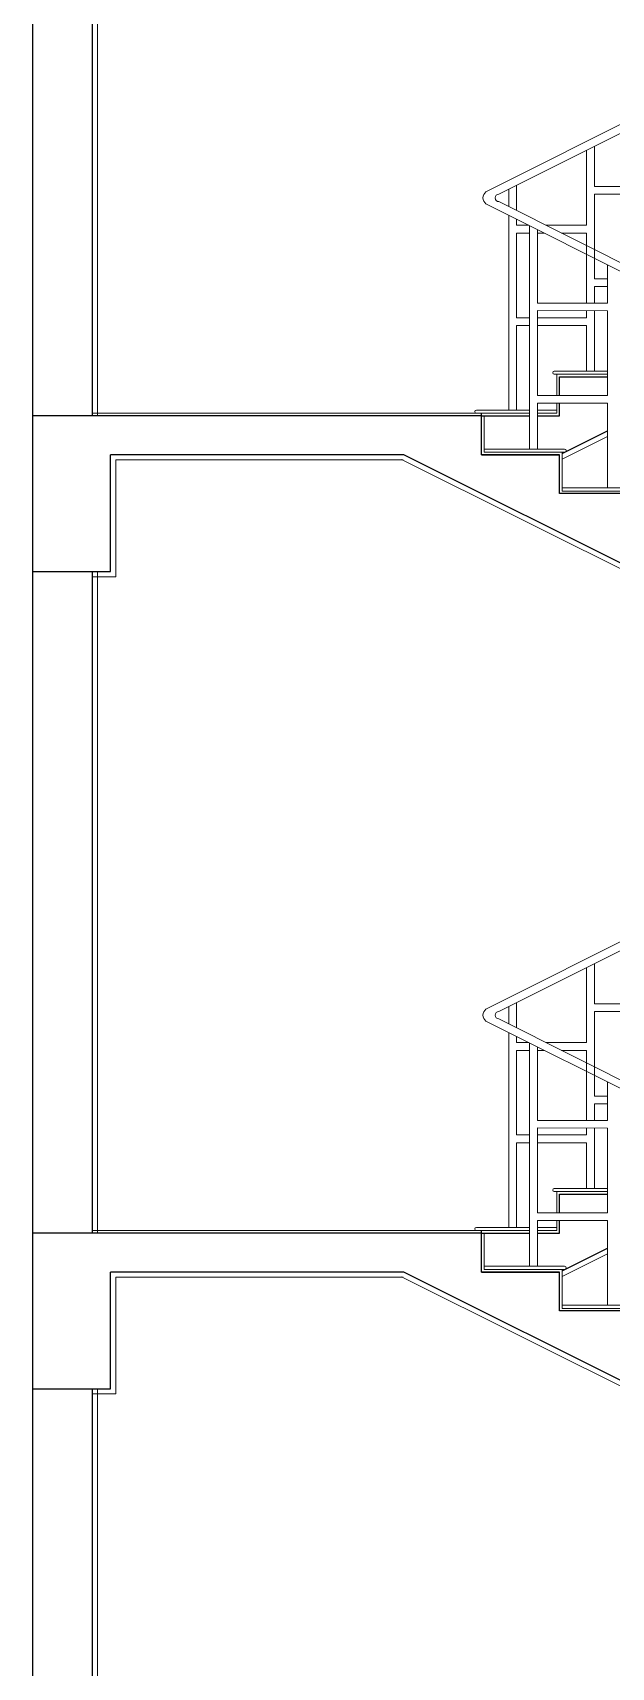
# Model space of a CAD drawing. Header units: millimetres. Extents: x -1932176 to 78768, y -1967 to 1266654.
# Drawn here: x -391809 to -389579, y 401133 to 407433 of the extents above; entities that cross this region are included whole.
import ezdxf

# ---------------------------------------------------------------- set-up
doc = ezdxf.new("R2010")
doc.units = ezdxf.units.MM
doc.layers.add('PLASTER', color=252, linetype='Continuous', lineweight=15)

msp = doc.modelspace()

# ---------------------------------------------------------------- linework, layer by layer
for p, q in [((-391809.40563, 385406.43746), (-391809.40563, 416177.29517)), ((-391579.40563, 405956.43746), (-391579.40563, 408506.43746)), ((-389779.40563, 406034.57759), (-389779.40563, 406106.43746)), ((-389779.40563, 406106.43746), (-389594.40563, 406106.43746)), ((-389779.40563, 405956.43746), (-389779.40563, 406004.57759)), ((-390079.40563, 405956.43746), (-391809.40563, 405956.43746)), ((-390079.40563, 405806.43746), (-390079.40563, 405966.43746)), ((-390079.40563, 405806.43746), (-390079.40563, 405956.43746)), ((-390079.40563, 405956.43746), (-389894.40563, 405956.43746)), ((-389864.40563, 405956.43746), (-389779.40563, 405956.43746)), ((-389769.40563, 405811.43746), (-389594.40563, 405898.93746)), ((-390379.40563, 405806.43746), (-391509.40563, 405806.43746)), ((-391509.40563, 405356.43746), (-391509.40563, 405806.43746)), ((-388053.64676, 404643.55803), (-390379.40563, 405806.43746)), ((-390079.40563, 405806.43746), (-389779.40563, 405806.43746)), ((-389779.40563, 405806.43746), (-390079.40563, 405806.43746)), ((-389779.40563, 405656.43746), (-389779.40563, 405806.43746)), ((-389479.40563, 405656.43746), (-389779.40563, 405656.43746)), ((-391809.40563, 405356.43746), (-391509.40563, 405356.43746)), ((-391579.40563, 402806.43746), (-391579.40563, 405356.43746)), ((-389779.40563, 402884.57759), (-389779.40563, 402956.43746)), ((-389779.40563, 402956.43746), (-389594.40563, 402956.43746)), ((-389779.40563, 402806.43746), (-389779.40563, 402854.57759)), ((-390079.40563, 402806.43746), (-391809.40563, 402806.43746)), ((-390079.40563, 402656.43746), (-390079.40563, 402816.43746)), ((-390079.40563, 402656.43746), (-390079.40563, 402806.43746)), ((-390079.40563, 402806.43746), (-389894.40563, 402806.43746)), ((-389864.40563, 402806.43746), (-389779.40563, 402806.43746)), ((-389769.40563, 402661.43746), (-389594.40563, 402748.93746)), ((-390379.40563, 402656.43746), (-391509.40563, 402656.43746)), ((-391509.40563, 402206.43746), (-391509.40563, 402656.43746)), ((-388053.64676, 401493.55803), (-390379.40563, 402656.43746)), ((-390079.40563, 402656.43746), (-389779.40563, 402656.43746)), ((-389779.40563, 402656.43746), (-390079.40563, 402656.43746)), ((-389779.40563, 402506.43746), (-389779.40563, 402656.43746)), ((-389479.40563, 402506.43746), (-389779.40563, 402506.43746)), ((-391809.40563, 402206.43746), (-391509.40563, 402206.43746)), ((-391579.40563, 399656.43746), (-391579.40563, 402206.43746))]:
    msp.add_line(p, q)
at = {"layer": 'PLASTER'}
for p, q in [((-391559.40563, 405956.43746), (-391559.40563, 408506.43746)), ((-389674.40563, 406304.57759), (-389674.40563, 406128.43746)), ((-389799.40563, 406128.43746), (-389594.40563, 406128.43746)), ((-389594.40563, 406116.43746), (-389799.40563, 406116.43746)), ((-389789.40563, 406034.57759), (-389789.40563, 406116.43746)), ((-389789.40563, 406116.43746), (-389594.40563, 406116.43746)), ((-390099.40563, 405978.43746), (-389894.40563, 405978.43746)), ((-389864.40563, 405978.43746), (-389789.40563, 405978.43746)), ((-389789.40563, 405966.43746), (-389789.40563, 406004.57759)), ((-390069.40563, 405966.43746), (-391579.40563, 405966.43746)), ((-389894.40563, 405966.43746), (-390099.40563, 405966.43746)), ((-390069.40563, 405966.43746), (-389894.40563, 405966.43746)), ((-390069.40563, 405816.43746), (-390069.40563, 405956.43746)), ((-389864.40563, 405966.43746), (-389789.40563, 405966.43746)), ((-389789.40563, 405966.43746), (-389864.40563, 405966.43746)), ((-389769.40563, 405789.07678), (-389594.40563, 405876.57678)), ((-391489.40563, 405336.43746), (-391489.40563, 405786.43746)), ((-391489.40563, 405786.43746), (-390380.99328, 405786.43746)), ((-387379.40563, 404284.07678), (-390388.34991, 405788.54892)), ((-389759.40563, 405828.43746), (-390069.40563, 405828.43746)), ((-389769.40563, 405816.43746), (-390069.40563, 405816.43746)), ((-390069.40563, 405816.43746), (-389759.40563, 405816.43746)), ((-389769.40563, 405666.43746), (-389769.40563, 405816.43746)), ((-389459.40563, 405678.43746), (-389769.40563, 405678.43746)), ((-389469.40563, 405666.43746), (-389769.40563, 405666.43746)), ((-389769.40563, 405666.43746), (-389459.40563, 405666.43746)), ((-391579.40563, 405356.43746), (-391579.40563, 405336.43746)), ((-391559.40563, 402806.43746), (-391559.40563, 405356.43746)), ((-391579.40563, 405336.43746), (-391489.40563, 405336.43746)), ((-389674.40563, 403154.57759), (-389674.40563, 402978.43746)), ((-389799.40563, 402978.43746), (-389594.40563, 402978.43746)), ((-389594.40563, 402966.43746), (-389799.40563, 402966.43746)), ((-389789.40563, 402884.57759), (-389789.40563, 402966.43746)), ((-389789.40563, 402966.43746), (-389594.40563, 402966.43746)), ((-390099.40563, 402828.43746), (-389894.40563, 402828.43746)), ((-389864.40563, 402828.43746), (-389789.40563, 402828.43746)), ((-389789.40563, 402816.43746), (-389789.40563, 402854.57759)), ((-390069.40563, 402816.43746), (-391579.40563, 402816.43746)), ((-389894.40563, 402816.43746), (-390099.40563, 402816.43746)), ((-390069.40563, 402816.43746), (-389894.40563, 402816.43746)), ((-390069.40563, 402666.43746), (-390069.40563, 402806.43746)), ((-389864.40563, 402816.43746), (-389789.40563, 402816.43746)), ((-389789.40563, 402816.43746), (-389864.40563, 402816.43746)), ((-389769.40563, 402639.07678), (-389594.40563, 402726.57678)), ((-391489.40563, 402186.43746), (-391489.40563, 402636.43746)), ((-391489.40563, 402636.43746), (-390380.99328, 402636.43746)), ((-387379.40563, 401134.07678), (-390388.34991, 402638.54892)), ((-389759.40563, 402678.43746), (-390069.40563, 402678.43746)), ((-389769.40563, 402666.43746), (-390069.40563, 402666.43746)), ((-390069.40563, 402666.43746), (-389759.40563, 402666.43746)), ((-389769.40563, 402516.43746), (-389769.40563, 402666.43746)), ((-389459.40563, 402528.43746), (-389769.40563, 402528.43746)), ((-389469.40563, 402516.43746), (-389769.40563, 402516.43746)), ((-389769.40563, 402516.43746), (-389459.40563, 402516.43746)), ((-391579.40563, 402206.43746), (-391579.40563, 402186.43746)), ((-391559.40563, 399666.43746), (-391559.40563, 402206.43746)), ((-391579.40563, 402186.43746), (-391489.40563, 402186.43746))]:
    msp.add_line(p, q, dxfattribs=at)
at = {"layer": 'PLASTER', "color": 18, "linetype": 'Continuous', "lineweight": 20, "ltscale": 5, "true_color": 0x000000}
for p, q in [((-388109.47435, 407799.11114), (-390062.46493, 406819.20141)), ((-388075.96842, 407782.35817), (-390012.50184, 406810.7058)), ((-388774.40563, 407431.91848), (-390012.50184, 406810.7058)), ((-389674.40563, 406690.71772), (-389674.40563, 406980.345)), ((-389644.40563, 406840.71772), (-389644.40563, 406995.39745)), ((-389974.40563, 406762.79277), (-389974.40563, 406829.8205)), ((-389944.40563, 406747.74509), (-389944.40563, 406844.87295)), ((-389644.40563, 406840.71772), (-389374.40563, 406840.71772)), ((-389644.40563, 406484.57759), (-389644.40563, 406810.71772)), ((-389644.40563, 406810.71772), (-389374.40563, 406810.71772)), ((-390062.46493, 406773.8819), (-387032.53576, 405253.62005)), ((-390012.50184, 406781.90142), (-387017.57738, 405279.67922)), ((-389974.40563, 405978.43746), (-389974.40563, 406729.6983)), ((-389944.40563, 406690.71772), (-389944.40563, 406714.64585)), ((-389944.40563, 406690.71772), (-389896.71612, 406690.71772)), ((-389894.40563, 406540.71772), (-389894.40563, 406689.55843)), ((-389894.40563, 406540.71772), (-389894.40563, 406689.55843)), ((-389864.40563, 406390.71772), (-389864.40563, 406674.50598)), ((-389830.71228, 406690.71772), (-389674.40563, 406690.71772)), ((-389944.40563, 406334.57759), (-389944.40563, 406660.71772)), ((-389944.40563, 406660.71772), (-389894.40563, 406660.71772)), ((-389864.40563, 406660.71772), (-389836.92519, 406660.71772)), ((-389770.9024, 406660.71772), (-389674.40563, 406660.71772)), ((-389674.40563, 406390.71772), (-389674.40563, 406660.71772)), ((-389894.40563, 406184.57759), (-389894.40563, 406540.71772)), ((-389644.40563, 406484.57759), (-389594.40563, 406484.57759)), ((-389594.40563, 406390.71772), (-389594.40563, 406537.98495)), ((-389644.40563, 406390.71772), (-389644.40563, 406454.57759)), ((-389644.40563, 406454.57759), (-389594.40563, 406454.57759)), ((-389594.40563, 406390.71772), (-389864.40563, 406390.71772)), ((-389864.40563, 406184.57759), (-389864.40563, 406362.45466)), ((-389674.40563, 406334.57759), (-389674.40563, 406361.23237)), ((-389644.40563, 406128.43746), (-389644.40563, 406361.03937)), ((-389594.40563, 406034.57759), (-389594.40563, 406360.71772)), ((-389944.40563, 406334.57759), (-389894.40563, 406334.57759)), ((-389944.40563, 405978.43746), (-389944.40563, 406304.57759)), ((-389944.40563, 406304.57759), (-389894.40563, 406304.57759)), ((-389864.40563, 406334.57759), (-389674.40563, 406334.57759)), ((-389864.40563, 406304.57759), (-389674.40563, 406304.57759)), ((-389894.40563, 405828.43746), (-389894.40563, 406225.12952)), ((-389864.40563, 406034.57759), (-389864.40563, 406225.12952)), ((-389594.40563, 406034.57759), (-389864.40563, 406034.57759)), ((-389864.40563, 405828.43746), (-389864.40563, 406004.57759)), ((-389594.40563, 406004.57759), (-389864.40563, 406004.57759)), ((-389864.40563, 405828.43746), (-389864.40563, 406004.57759)), ((-389594.40563, 405678.43746), (-389594.40563, 406004.57759)), ((-388109.47435, 404649.11114), (-390062.46493, 403669.20141)), ((-388075.96842, 404632.35817), (-390012.50184, 403660.7058)), ((-388774.40563, 404281.91848), (-390012.50184, 403660.7058)), ((-389674.40563, 403540.71772), (-389674.40563, 403830.345)), ((-389644.40563, 403690.71772), (-389644.40563, 403845.39745)), ((-389974.40563, 403612.79277), (-389974.40563, 403679.8205)), ((-389944.40563, 403597.74509), (-389944.40563, 403694.87295)), ((-389644.40563, 403690.71772), (-389374.40563, 403690.71772)), ((-389644.40563, 403334.57759), (-389644.40563, 403660.71772)), ((-389644.40563, 403660.71772), (-389374.40563, 403660.71772)), ((-390062.46493, 403623.8819), (-387032.53576, 402103.62005)), ((-390012.50184, 403631.90142), (-387017.57738, 402129.67922)), ((-389974.40563, 402828.43746), (-389974.40563, 403579.6983)), ((-389944.40563, 403540.71772), (-389944.40563, 403564.64585)), ((-389944.40563, 403540.71772), (-389896.71612, 403540.71772)), ((-389894.40563, 403390.71772), (-389894.40563, 403539.55843)), ((-389894.40563, 403390.71772), (-389894.40563, 403539.55843)), ((-389864.40563, 403240.71772), (-389864.40563, 403524.50598)), ((-389830.71228, 403540.71772), (-389674.40563, 403540.71772)), ((-389944.40563, 403184.57759), (-389944.40563, 403510.71772)), ((-389944.40563, 403510.71772), (-389894.40563, 403510.71772)), ((-389864.40563, 403510.71772), (-389836.92519, 403510.71772)), ((-389770.9024, 403510.71772), (-389674.40563, 403510.71772)), ((-389674.40563, 403240.71772), (-389674.40563, 403510.71772)), ((-389894.40563, 403034.57759), (-389894.40563, 403390.71772)), ((-389644.40563, 403334.57759), (-389594.40563, 403334.57759)), ((-389594.40563, 403240.71772), (-389594.40563, 403387.98495)), ((-389644.40563, 403240.71772), (-389644.40563, 403304.57759)), ((-389644.40563, 403304.57759), (-389594.40563, 403304.57759)), ((-389594.40563, 403240.71772), (-389864.40563, 403240.71772)), ((-389864.40563, 403034.57759), (-389864.40563, 403212.45466)), ((-389674.40563, 403184.57759), (-389674.40563, 403211.23237)), ((-389644.40563, 402978.43746), (-389644.40563, 403211.03937)), ((-389594.40563, 402884.57759), (-389594.40563, 403210.71772)), ((-389944.40563, 403184.57759), (-389894.40563, 403184.57759)), ((-389944.40563, 402828.43746), (-389944.40563, 403154.57759)), ((-389944.40563, 403154.57759), (-389894.40563, 403154.57759)), ((-389864.40563, 403184.57759), (-389674.40563, 403184.57759)), ((-389864.40563, 403154.57759), (-389674.40563, 403154.57759)), ((-389894.40563, 402678.43746), (-389894.40563, 403075.12952)), ((-389864.40563, 402884.57759), (-389864.40563, 403075.12952)), ((-389594.40563, 402884.57759), (-389864.40563, 402884.57759)), ((-389864.40563, 402678.43746), (-389864.40563, 402854.57759)), ((-389594.40563, 402854.57759), (-389864.40563, 402854.57759)), ((-389864.40563, 402678.43746), (-389864.40563, 402854.57759)), ((-389594.40563, 402528.43746), (-389594.40563, 402854.57759))]:
    msp.add_line(p, q, dxfattribs=at)
at = {"layer": 'PLASTER', "color": 18, "linetype": 'Continuous', "lineweight": 20, "ltscale": 50, "true_color": 0x000000}
for p, q in [((-389594.40563, 406360.71772), (-389864.40563, 406362.45466)), ((-389594.40563, 403210.71772), (-389864.40563, 403212.45466))]:
    msp.add_line(p, q, dxfattribs=at)
at = {"layer": 'PLASTER'}
for centre, radius, start, end in [((-390046.92591, 406796.54165), 27.47591, 124.440546273, 235.559453727), ((-390012.50184, 406796.30361), 14.40219, 90, 270), ((-389799.40563, 406122.43746), 6, 90, 270), ((-390099.40563, 405972.43746), 6, 90, 270), ((-389759.40563, 405822.43746), 6, 270, 90), ((-390046.92591, 403646.54165), 27.47591, 124.440546273, 235.559453727), ((-390012.50184, 403646.30361), 14.40219, 90, 270), ((-389799.40563, 402972.43746), 6, 90, 270), ((-390099.40563, 402822.43746), 6, 90, 270), ((-389759.40563, 402672.43746), 6, 270, 90)]:
    msp.add_arc(centre, radius, start, end, dxfattribs=at)

doc.saveas('drawing.dxf')
